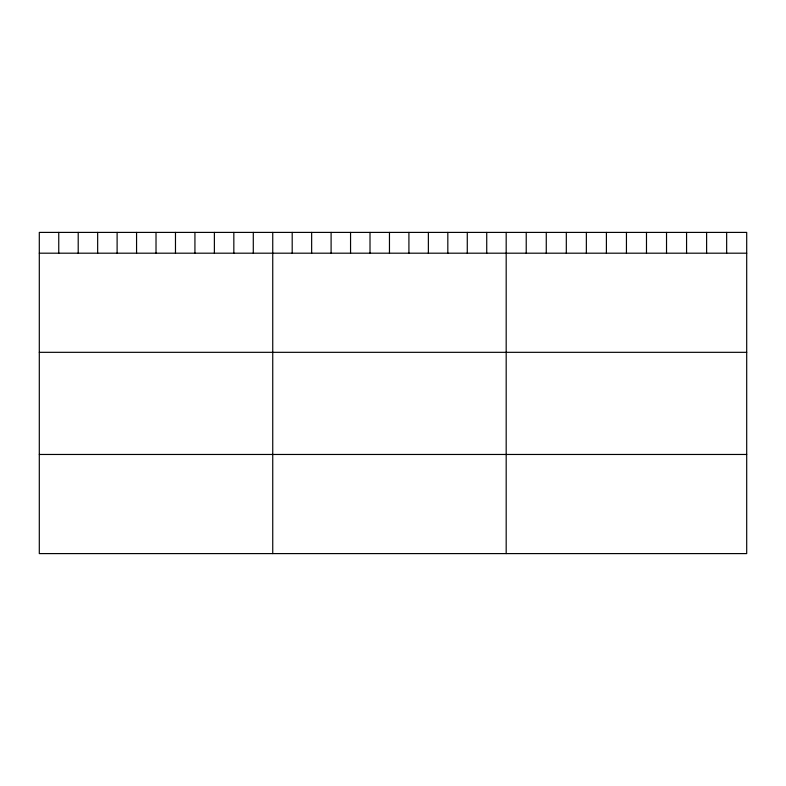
<?xml version="1.0" encoding="UTF-8"?>
<svg xmlns="http://www.w3.org/2000/svg" width="786" height="786" viewBox="0 0 786 786"><rect width="100%" height="100%" fill="white"/><g stroke="black" fill="none" stroke-linecap="round" stroke-linejoin="round"><path stroke-width="1.18" d="M746.7 253.19L746.7 553.599L39.3 553.599L39.3 232.401L746.7 232.401L746.7 253.19L39.3 253.19M39.3 352.325L746.7 352.325M39.3 454.465L746.7 454.465M726.657 232.401L726.657 253.19M706.614 232.401L706.614 253.19M686.571 232.401L686.571 253.19M666.528 232.401L666.528 253.19M646.485 232.401L646.485 253.19M626.442 232.401L626.442 253.19M606.399 232.401L606.399 253.19M586.356 232.401L586.356 253.19M566.313 232.401L566.313 253.19M546.27 232.401L546.27 253.19M526.227 232.401L526.227 253.19M506.184 232.401L506.184 553.599M486.731 232.401L486.731 253.19M467.277 232.401L467.277 253.19M447.824 232.401L447.824 253.19M428.37 232.401L428.37 253.19M408.916 232.401L408.916 253.19M389.463 232.401L389.463 253.19M370.01 232.401L370.01 253.19M350.556 232.401L350.556 253.19M331.103 232.401L331.103 253.19M311.649 232.401L311.649 253.19M292.195 232.401L292.195 253.19M272.742 232.401L272.742 553.599M253.289 232.401L253.289 253.19M233.835 232.401L233.835 253.19M214.381 232.401L214.381 253.19M194.928 232.401L194.928 253.19M175.475 232.401L175.475 253.19M156.021 232.401L156.021 253.19M136.567 232.401L136.567 253.19M117.114 232.401L117.114 253.19M97.661 232.401L97.661 253.19M78.207 232.401L78.207 253.19M58.754 232.401L58.754 253.19"/></g></svg>
